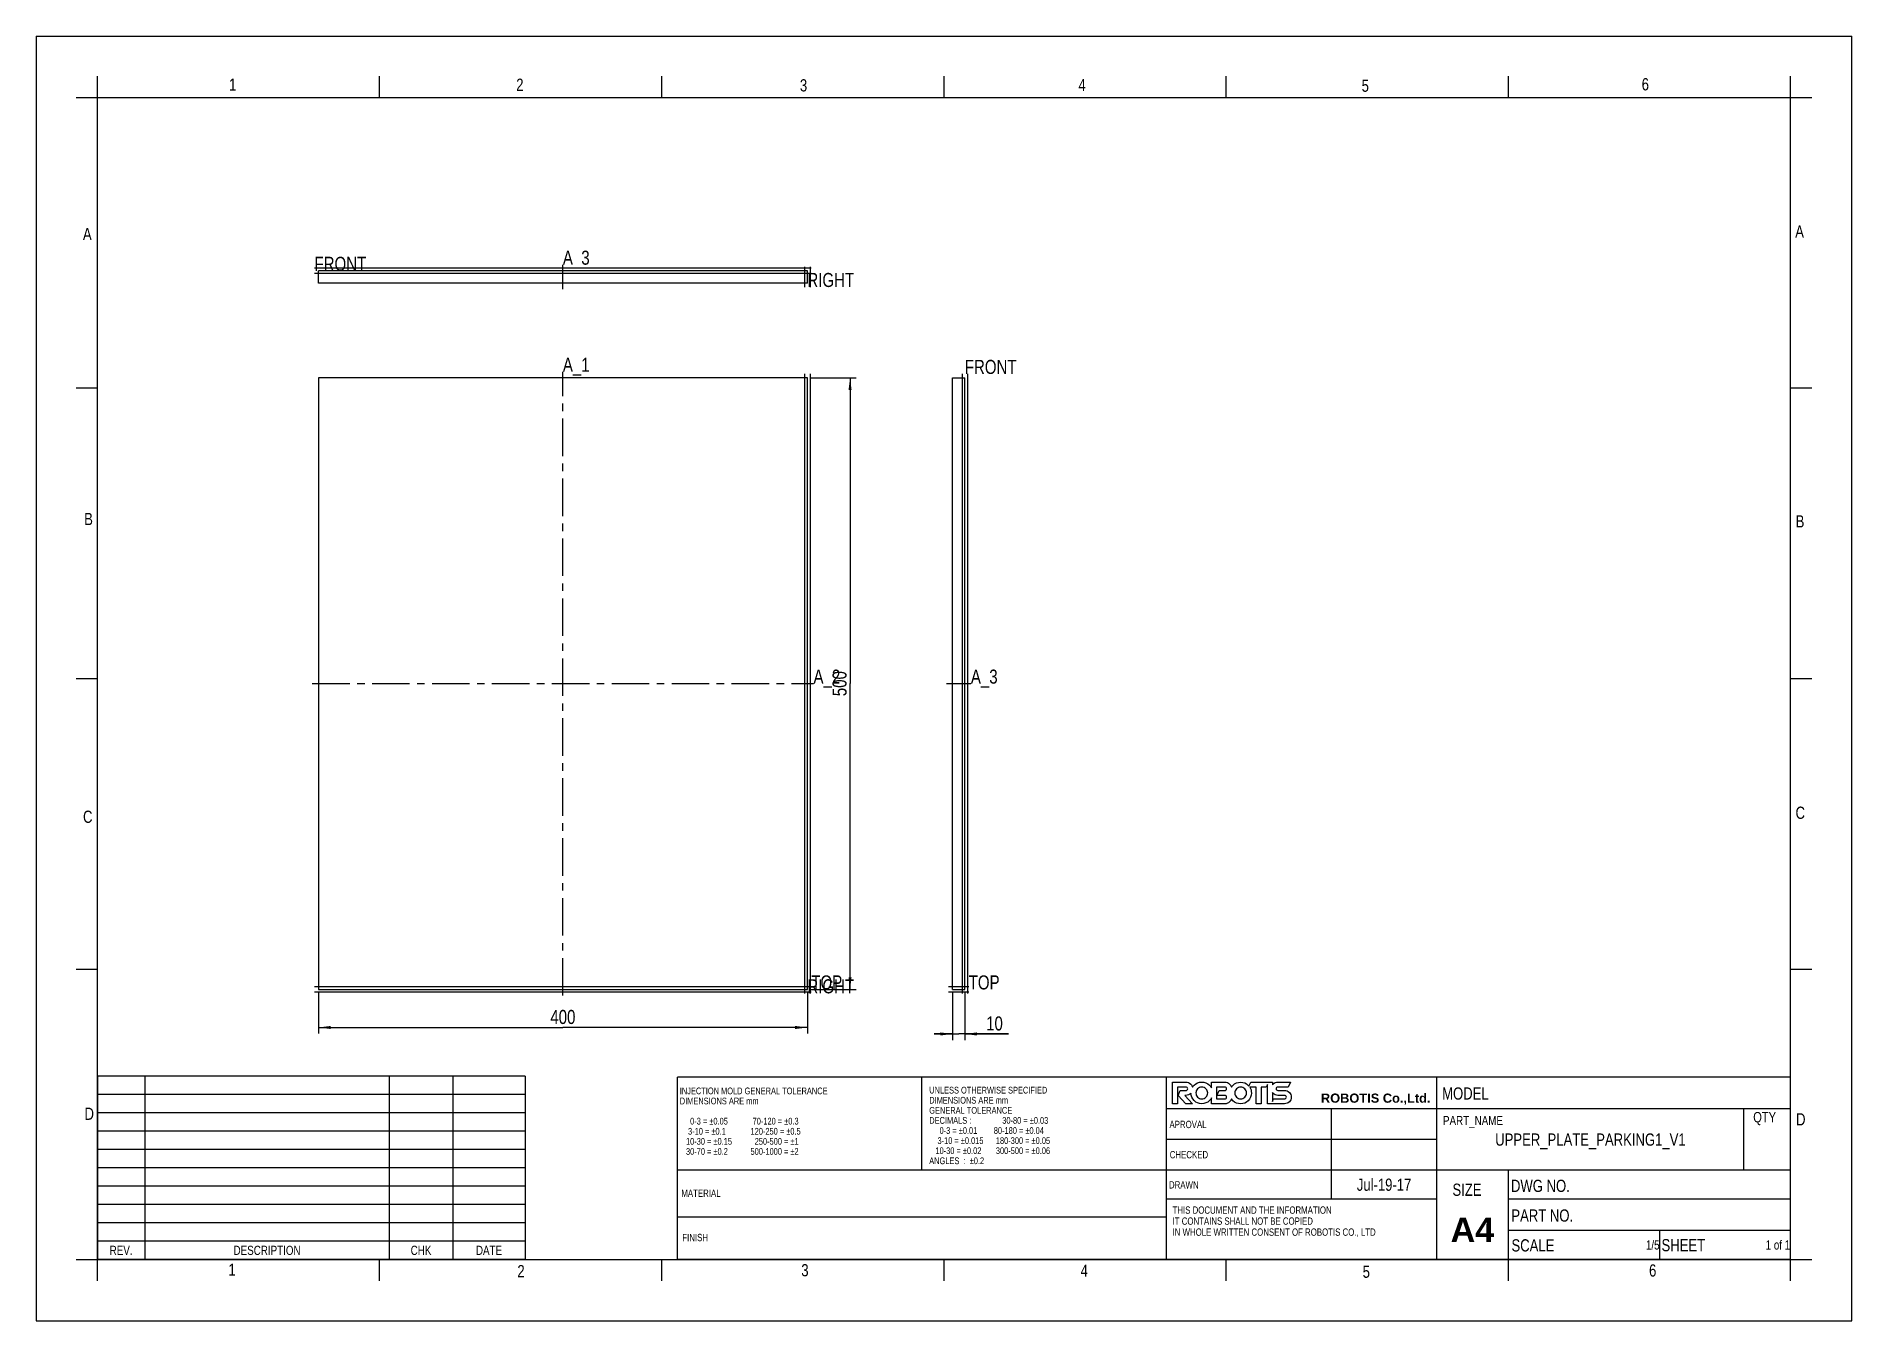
# Model space of a CAD drawing. Header units: millimetres. Extents: x 0 to 297, y 0 to 210.
import ezdxf

# ---------------------------------------------------------------- set-up
doc = ezdxf.new("R2010")
doc.units = ezdxf.units.MM
doc.header["$LTSCALE"] = 16.335
doc.linetypes.add('CENTER', pattern=[0.6, 0.375, -0.075, 0.075, -0.075])
doc.layers.get('0').update_dxf_attribs({"linetype": 'CONTINUOUS'})
doc.layers.add('01___PRT_ALL_DTM_PLN', color=7, linetype='CONTINUOUS')
doc.layers.add('02___PRT_ALL_AXES', color=7, linetype='CONTINUOUS')
doc.styles.get("Standard").update_dxf_attribs({"font": 'txt', "width": 0.8})
doc.styles.add('TEXTSTYLE_3', font='arialbd.ttf')
doc.dimstyles.new('DIMSTYLE_1', dxfattribs={"dimtxt": 2.3, "dimasz": 2, "dimexe": 1, "dimexo": 0.5, "dimgap": 0.575, "dimtad": 1, "dimlfac": 5, "dimdsep": 46, "dimtxsty": 'Standard', "dimblk": '_FILLED', "dimblk1": '_FILLED', "dimblk2": '_FILLED', "dimcen": 0.09, "dimadec": 0, "dimazin": 0, "dimtp": 0.5, "dimtm": 0.5, "dimtfac": 1, "dimtofl": 0, "dimtmove": 0, "dimatfit": 3, "dimldrblk": '_FILLED', "dimfxl": 1, "dimtolj": 1, "dimarcsym": 0})
doc.dimstyles.new('DIMSTYLE_2', dxfattribs={"dimtxt": 2.3, "dimasz": 2, "dimexe": 1, "dimexo": 0.5, "dimgap": 0.575, "dimtad": 1, "dimlfac": 5, "dimdsep": 46, "dimtxsty": 'Standard', "dimblk": '_FILLED', "dimblk1": '_FILLED', "dimblk2": '_FILLED', "dimcen": 0.09, "dimadec": 0, "dimazin": 0, "dimtp": 0.8, "dimtm": 0.8, "dimtfac": 1, "dimtofl": 0, "dimtmove": 0, "dimatfit": 3, "dimldrblk": '_FILLED', "dimfxl": 1, "dimtolj": 1, "dimarcsym": 0})
doc.dimstyles.new('DIMSTYLE_3', dxfattribs={"dimtxt": 2.3, "dimasz": 2, "dimexe": 1, "dimexo": 0.5, "dimgap": 0.575, "dimtad": 1, "dimlfac": 5, "dimdsep": 46, "dimtxsty": 'Standard', "dimblk": '_FILLED', "dimblk1": '_FILLED', "dimblk2": '_FILLED', "dimcen": 0.09, "dimadec": 0, "dimazin": 0, "dimtp": 0.2, "dimtm": 0.2, "dimtfac": 1, "dimtofl": 0, "dimtmove": 0, "dimatfit": 3, "dimldrblk": '_FILLED', "dimfxl": 1, "dimtolj": 1, "dimarcsym": 0})

# ---------------------------------------------------------------- blocks, each defined once
blk = doc.blocks.new('_FILLED')
at = {"color": 0, "linetype": 'ByBlock'}
blk.add_solid([(0, 0), (-1, 0.125), (-1, -0.125)], dxfattribs=at)
blk = doc.blocks.new('*D1')
at = {"color": 2, "linetype": 'Continuous'}
for p, q in [((46.15, 53.66), (46.15, 46.94)), ((126.15, 53.66), (126.15, 46.94)), ((46.15, 47.94), (86.15, 47.94)), ((126.15, 47.94), (86.15, 47.94))]:
    blk.add_line(p, q, dxfattribs=at)
at = {"color": 2, "linetype": 'Continuous', "xscale": 2, "yscale": 2, "zscale": 2, "rotation": 180}
blk.add_blockref('_FILLED', (46.15, 47.94), dxfattribs=at)
at = {"color": 2, "linetype": 'Continuous', "xscale": 2, "yscale": 2, "zscale": 2}
blk.add_blockref('_FILLED', (126.15, 47.94), dxfattribs=at)
at = {"color": 2, "linetype": 'Continuous', "insert": (86.15, 50.81), "char_height": 2.3, "width": 5.52, "attachment_point": 2, "line_spacing_factor": 0.9}
blk.add_mtext('400', dxfattribs=at)
blk = doc.blocks.new('*D2')
at = {"color": 2, "linetype": 'Continuous'}
for p, q in [((126.65, 154.16), (134.13, 154.16)), ((133.13, 154.16), (133.13, 104.16)), ((133.13, 54.16), (133.13, 104.16)), ((126.65, 54.16), (134.13, 54.16))]:
    blk.add_line(p, q, dxfattribs=at)
at = {"color": 2, "linetype": 'Continuous', "xscale": 2, "yscale": 2, "zscale": 2}
for p, rotation in [((133.13, 154.16), 90), ((133.13, 54.16), 270)]:
    blk.add_blockref('_FILLED', p, dxfattribs=dict(at, rotation=rotation))
at = {"color": 2, "linetype": 'Continuous', "insert": (130.26, 104.16), "char_height": 2.3, "width": 5.52, "attachment_point": 2, "rotation": 90, "line_spacing_factor": 0.9}
blk.add_mtext('500', dxfattribs=at)
blk = doc.blocks.new('*D3')
at = {"color": 2, "linetype": 'Continuous'}
for p, q in [((149.9, 53.66), (149.9, 45.88)), ((151.9, 53.66), (151.9, 45.88)), ((149.9, 46.88), (146.9, 46.88)), ((146.9, 46.88), (150.9, 46.88)), ((159.07, 46.88), (150.9, 46.88)), ((151.9, 46.88), (159.07, 46.88))]:
    blk.add_line(p, q, dxfattribs=at)
at = {"color": 2, "linetype": 'Continuous', "xscale": 2, "yscale": 2, "zscale": 2}
blk.add_blockref('_FILLED', (149.9, 46.88), dxfattribs=at)
at = {"color": 2, "linetype": 'Continuous', "xscale": 2, "yscale": 2, "zscale": 2, "rotation": 180}
blk.add_blockref('_FILLED', (151.9, 46.88), dxfattribs=at)
at = {"color": 2, "linetype": 'Continuous', "insert": (155.39, 49.75), "char_height": 2.3, "width": 3.68, "attachment_point": 1, "line_spacing_factor": 0.9}
blk.add_mtext('10', dxfattribs=at)
blk = doc.blocks.new('*T4')
at = {"color": 7, "linetype": 'Continuous'}
for p, q in [((182.12, 29.84), (0, 29.84)), ((0, 0), (0, 29.84)), ((40, 14.61), (40, 29.84)), ((80, 0), (80, 29.84)), ((124.25, 0), (124.25, 29.84)), ((182.12, 0), (182.12, 29.84)), ((182.12, 24.61), (80, 24.61)), ((107, 9.84), (107, 24.61)), ((174.5, 14.61), (174.5, 24.61)), ((124.25, 19.61), (80, 19.61)), ((182.12, 14.61), (0, 14.61)), ((136, 0), (136, 14.61)), ((124.25, 9.84), (80, 9.84)), ((182.12, 9.84), (136, 9.84)), ((80, 6.95), (0, 6.95)), ((182.12, 4.77), (136, 4.77)), ((160.75, 0), (160.75, 4.77)), ((182.12, 0), (0, 0))]:
    blk.add_line(p, q, dxfattribs=at)
at = {"color": 7, "linetype": 'Continuous', "line_spacing_factor": 0.9}
for s, insert, char_height, width, attachment_point in [(' \\P INJECTION MOLD GENERAL TOLERANCE\\P DIMENSIONS ARE mm\\P  \\P      0-3 = \\Fgdt;{\\Fgdt;`}\\Ftxt;0.05            70-120 = \\Fgdt;{\\Fgdt;`}\\Ftxt;0.3\\P     3-10 = \\Fgdt;{\\Fgdt;`}\\Ftxt;0.1            120-250 = \\Fgdt;{\\Fgdt;`}\\Ftxt;0.5 \\P    10-30 = \\Fgdt;{\\Fgdt;`}\\Ftxt;0.15           250-500 = \\Fgdt;{\\Fgdt;`}\\Ftxt;1\\P    30-70 = \\Fgdt;{\\Fgdt;`}\\Ftxt;0.2           500-1000 = \\Fgdt;{\\Fgdt;`}\\Ftxt;2 \\P   \\P \\P \\P ', (0.06, 29.77), 1.1, 77.2933, 1), ('UPPER_PLATE_PARKING1_V1', (149.38, 20.61), 2, 73.6, 2), ('Jul-19-17', (115.62, 13.23), 2, 28.8, 2), ('1/5', (160.69, 3.13), 1.5, 7.2, 3), ('1 of 1', (182.06, 3.13), 1.5, 14.4, 3)]:
    blk.add_mtext(s, dxfattribs=dict(at, insert=insert, char_height=char_height, width=width, attachment_point=attachment_point))
blk = doc.blocks.new('*T5')
at = {"color": 7, "linetype": 'Continuous'}
for p, q in [((70, 0), (0, 0)), ((0, 0), (0, -30)), ((7.75, 0), (7.75, -30)), ((47.75, 0), (47.75, -30)), ((58.125, 0), (58.125, -30)), ((70, 0), (70, -30)), ((70, -3), (0, -3)), ((70, -6), (0, -6)), ((70, -9), (0, -9)), ((70, -12), (0, -12)), ((70, -15), (0, -15)), ((70, -18), (0, -18)), ((70, -21), (0, -21)), ((70, -24), (0, -24)), ((70, -27), (0, -27)), ((70, -30), (0, -30))]:
    blk.add_line(p, q, dxfattribs=at)
at = {"color": 7, "linetype": 'Continuous', "char_height": 1.5, "attachment_point": 2, "line_spacing_factor": 0.9}
for s, insert, width in [('REV.', (3.875, -27.75), 9.6), ('DESCRIPTION', (27.75, -27.75), 26.4), ('CHK', (52.9375, -27.75), 7.2), ('DATE', (64.0625, -27.75), 9.6)]:
    blk.add_mtext(s, dxfattribs=dict(at, insert=insert, width=width))

msp = doc.modelspace()

# ---------------------------------------------------------------- linework, layer by layer
at = {"color": 7, "linetype": 'Continuous'}
for p, q in [((0, 210), (0, 0)), ((0, 210), (297, 210)), ((297, 0), (297, 210)), ((10, 6.5), (10, 203.5)), ((56.1667, 200), (56.1667, 203.5)), ((102.3333, 200), (102.3333, 203.5)), ((148.5, 200), (148.5, 203.5)), ((194.6667, 200), (194.6667, 203.5)), ((240.8333, 200), (240.8333, 203.5)), ((287, 6.5), (287, 203.5)), ((6.5, 200), (290.5, 200)), ((46.1473, 169.6524), (46.1473, 171.6524)), ((126.1473, 171.6524), (46.1473, 171.6524)), ((126.1473, 169.6524), (46.1473, 169.6524)), ((126.1473, 169.6524), (126.1473, 171.6524)), ((6.5, 152.5), (10, 152.5)), ((46.1473, 154.1595), (46.1473, 54.1595)), ((126.1473, 154.1595), (46.1473, 154.1595)), ((126.1473, 54.1595), (126.1473, 154.1595)), ((149.897, 54.1595), (149.897, 154.1595)), ((149.897, 154.1595), (151.897, 154.1595)), ((151.897, 54.1595), (151.897, 154.1595)), ((287, 152.5), (290.5, 152.5)), ((6.5, 105), (10, 105)), ((287, 105), (290.5, 105)), ((6.5, 57.5), (10, 57.5)), ((287, 57.5), (290.5, 57.5)), ((46.1473, 54.1595), (126.1473, 54.1595)), ((149.897, 54.1595), (151.897, 54.1595)), ((6.5, 10), (290.5, 10)), ((56.1667, 6.5), (56.1667, 10)), ((102.3333, 6.5), (102.3333, 10)), ((148.5, 6.5), (148.5, 10)), ((194.6667, 6.5), (194.6667, 10)), ((240.8333, 6.5), (240.8333, 10)), ((0, 0), (297, 0))]:
    msp.add_line(p, q, dxfattribs=at)
for points, knots in [([(204.9988, 37.3226), (204.7857, 37.5355), (204.5287, 37.6419), (204.2283, 37.6419), (204.2283, 37.6419), (203.113, 37.6419), (203.113, 37.6419), (203.035, 37.6419), (202.9691, 37.669), (202.9151, 37.723), (202.8611, 37.777), (202.834, 37.8429), (202.834, 37.9209), (202.834, 37.9984), (202.8611, 38.0644), (202.9151, 38.1185), (202.9691, 38.1723), (203.035, 38.1995), (203.113, 38.1995), (203.113, 38.1995), (204.786, 38.1995), (204.786, 38.1995), (204.786, 38.1995), (205.1916, 39.0106), (205.1916, 39.0106), (205.1916, 39.0106), (203.113, 39.0106), (203.113, 39.0106), (202.8121, 39.0106), (202.5551, 38.9042), (202.3423, 38.6912), (202.2974, 38.6463), (202.2583, 38.5989), (202.2227, 38.55), (202.2227, 38.55), (202.2227, 39.0124), (202.2227, 39.0124), (202.2227, 39.0124), (201.4121, 39.0124), (201.4121, 39.0124), (201.4121, 39.0124), (201.4121, 39.0117), (201.4121, 39.0117), (201.4121, 39.0117), (198.7156, 39.0117), (198.7156, 39.0117), (198.7156, 39.0117), (198.3894, 38.359), (198.3894, 38.359), (198.3546, 38.4001), (198.3179, 38.4403), (198.2786, 38.4796), (197.9323, 38.826), (197.5141, 38.9993), (197.0242, 38.9993), (196.5341, 38.9993), (196.1157, 38.826), (195.7694, 38.4796), (195.6711, 38.3813), (195.5873, 38.2771), (195.5169, 38.1671), (195.4734, 38.3638), (195.3766, 38.5385), (195.2247, 38.6905), (195.0119, 38.9034), (194.755, 39.0099), (194.4542, 39.0099), (194.4542, 39.0099), (192.2492, 39.0099), (192.2492, 39.0099), (192.2492, 39.0099), (192.2492, 38.0628), (192.2492, 38.0628), (192.1675, 38.2157), (192.0609, 38.3582), (191.9289, 38.4902), (191.5825, 38.8366), (191.1642, 39.0099), (190.6743, 39.0099), (190.1842, 39.0099), (189.766, 38.8366), (189.4197, 38.4902), (189.3151, 38.3857), (189.2265, 38.2744), (189.1536, 38.1567), (189.1112, 38.3578), (189.0136, 38.5358), (188.8591, 38.6903), (188.6462, 38.9032), (188.3894, 39.0099), (188.0886, 39.0099), (188.0886, 39.0099), (185.8836, 39.0099), (185.8836, 39.0099), (185.8836, 39.0099), (185.8836, 35.4615), (185.8836, 35.4615), (185.8836, 35.4615), (186.694, 35.4615), (186.694, 35.4615), (186.694, 35.4615), (186.694, 38.1993), (186.694, 38.1993), (186.694, 38.1993), (188.089, 38.1993), (188.089, 38.1993), (188.1667, 38.1993), (188.2325, 38.1722), (188.2867, 38.1179), (188.3409, 38.0636), (188.368, 37.9973), (188.368, 37.9193), (188.368, 37.8414), (188.3409, 37.7752), (188.2867, 37.721), (188.2327, 37.6667), (188.1667, 37.6395), (188.089, 37.6395), (188.089, 37.6395), (187.1509, 37.6395), (187.1509, 37.6395), (187.1509, 37.6395), (186.796, 36.8302), (186.796, 36.8302), (186.796, 36.8302), (188.0531, 35.4615), (188.0531, 35.4615), (188.0531, 35.4615), (189.1788, 35.4615), (189.1788, 35.4615), (189.1788, 35.4615), (187.9072, 36.8302), (187.9072, 36.8302), (187.9072, 36.8302), (188.0896, 36.829), (188.0896, 36.829), (188.3901, 36.829), (188.6467, 36.9356), (188.8594, 37.1486), (188.8741, 37.1635), (188.8872, 37.1789), (188.9009, 37.1942), (188.9107, 36.722), (189.0831, 36.3176), (189.4197, 35.981), (189.766, 35.6346), (190.1842, 35.4615), (190.6743, 35.4615), (191.1642, 35.4615), (191.5825, 35.6346), (191.9289, 35.981), (192.0609, 36.1131), (192.1675, 36.2557), (192.2492, 36.4086), (192.2492, 36.4086), (192.2492, 35.4615), (192.2492, 35.4615), (192.2492, 35.4615), (194.4542, 35.4615), (194.4542, 35.4615), (194.755, 35.4615), (195.0119, 35.5679), (195.2247, 35.7808), (195.3727, 35.9288), (195.468, 36.0984), (195.5132, 36.2889), (195.5843, 36.1769), (195.6695, 36.0705), (195.7694, 35.9705), (196.1157, 35.6241), (196.5341, 35.451), (197.0242, 35.451), (197.5141, 35.451), (197.9323, 35.6241), (198.2786, 35.9705), (198.6249, 36.3169), (198.7981, 36.735), (198.7981, 37.2252), (198.7981, 37.5904), (198.7017, 37.9157), (198.5093, 38.2012), (198.5093, 38.2012), (199.5556, 38.2012), (199.5556, 38.2012), (199.5556, 38.2012), (199.5556, 35.4635), (199.5556, 35.4635), (199.5556, 35.4635), (200.3676, 35.4635), (200.3676, 35.4635), (200.3676, 35.4635), (200.3676, 38.2012), (200.3676, 38.2012), (200.3676, 38.2012), (201.2024, 38.2012), (201.2024, 38.2012), (201.2024, 38.2012), (201.4121, 38.6213), (201.4121, 38.6213), (201.4121, 38.6213), (201.4121, 35.4641), (201.4121, 35.4641), (201.4121, 35.4641), (202.0243, 35.4641), (202.0243, 35.4641), (202.0243, 35.4641), (202.0238, 35.4631), (202.0238, 35.4631), (202.0238, 35.4631), (202.2408, 35.4631), (202.2408, 35.4631), (202.2424, 35.4631), (202.2433, 35.4627), (202.2448, 35.4627), (202.2448, 35.4627), (202.2416, 35.4622), (202.2416, 35.4622), (202.2416, 35.4622), (204.2283, 35.4622), (204.2283, 35.4622), (204.5287, 35.4622), (204.7857, 35.5686), (204.9988, 35.7816), (205.2113, 35.9945), (205.3179, 36.2514), (205.3179, 36.5521), (205.3179, 36.8529), (205.2113, 37.1096), (204.9988, 37.3226)], [0, 0, 0, 0, 1, 1, 1, 2, 2, 2, 3, 3, 3, 4, 4, 4, 5, 5, 5, 6, 6, 6, 7, 7, 7, 8, 8, 8, 9, 9, 9, 10, 10, 10, 11, 11, 11, 12, 12, 12, 13, 13, 13, 14, 14, 14, 15, 15, 15, 16, 16, 16, 17, 17, 17, 18, 18, 18, 19, 19, 19, 20, 20, 20, 21, 21, 21, 22, 22, 22, 23, 23, 23, 24, 24, 24, 25, 25, 25, 26, 26, 26, 27, 27, 27, 28, 28, 28, 29, 29, 29, 30, 30, 30, 31, 31, 31, 32, 32, 32, 33, 33, 33, 34, 34, 34, 35, 35, 35, 36, 36, 36, 37, 37, 37, 38, 38, 38, 39, 39, 39, 40, 40, 40, 41, 41, 41, 42, 42, 42, 43, 43, 43, 44, 44, 44, 45, 45, 45, 46, 46, 46, 47, 47, 47, 48, 48, 48, 49, 49, 49, 50, 50, 50, 51, 51, 51, 52, 52, 52, 53, 53, 53, 54, 54, 54, 55, 55, 55, 56, 56, 56, 57, 57, 57, 58, 58, 58, 59, 59, 59, 60, 60, 60, 61, 61, 61, 62, 62, 62, 63, 63, 63, 64, 64, 64, 65, 65, 65, 66, 66, 66, 67, 67, 67, 68, 68, 68, 69, 69, 69, 70, 70, 70, 71, 71, 71, 72, 72, 72, 73, 73, 73, 74, 74, 74, 75, 75, 75, 76, 76, 76, 76]), ([(191.3564, 36.5536), (191.1687, 36.3658), (190.9413, 36.272), (190.6743, 36.272), (190.4105, 36.272), (190.1839, 36.3658), (189.9946, 36.5536), (189.8053, 36.7411), (189.7106, 36.9684), (189.7106, 37.2356), (189.7106, 37.5028), (189.8053, 37.7301), (189.9946, 37.9178), (190.1839, 38.1055), (190.4105, 38.1993), (190.6743, 38.1993), (190.9413, 38.1993), (191.1687, 38.1055), (191.3564, 37.9178), (191.5441, 37.7301), (191.6378, 37.5028), (191.6378, 37.2356), (191.6378, 36.9684), (191.5441, 36.7411), (191.3564, 36.5536)], [0, 0, 0, 0, 1, 1, 1, 2, 2, 2, 3, 3, 3, 4, 4, 4, 5, 5, 5, 6, 6, 6, 7, 7, 7, 8, 8, 8, 8]), ([(194.4547, 36.829), (194.5325, 36.829), (194.5983, 36.8021), (194.6525, 36.7481), (194.7065, 36.6941), (194.7336, 36.6281), (194.7336, 36.5505), (194.7336, 36.4728), (194.7065, 36.407), (194.6525, 36.353), (194.5983, 36.299), (194.5325, 36.272), (194.4547, 36.272), (194.4547, 36.272), (193.0598, 36.272), (193.0598, 36.272), (193.0598, 36.272), (193.0598, 38.1993), (193.0598, 38.1993), (193.0598, 38.1993), (194.4547, 38.1993), (194.4547, 38.1993), (194.5325, 38.1993), (194.5983, 38.1722), (194.6525, 38.1179), (194.7065, 38.0636), (194.7336, 37.9973), (194.7336, 37.9193), (194.7336, 37.8414), (194.7065, 37.7752), (194.6525, 37.721), (194.5983, 37.6667), (194.5325, 37.6395), (194.4547, 37.6395), (194.4547, 37.6395), (193.5166, 37.6395), (193.5166, 37.6395), (193.5166, 37.6395), (193.1616, 36.829), (193.1616, 36.829), (193.1616, 36.829), (194.4547, 36.829), (194.4547, 36.829)], [0, 0, 0, 0, 1, 1, 1, 2, 2, 2, 3, 3, 3, 4, 4, 4, 5, 5, 5, 6, 6, 6, 7, 7, 7, 8, 8, 8, 9, 9, 9, 10, 10, 10, 11, 11, 11, 12, 12, 12, 13, 13, 13, 14, 14, 14, 14]), ([(197.7063, 36.543), (197.5186, 36.3553), (197.2912, 36.2615), (197.0242, 36.2615), (196.7603, 36.2615), (196.5336, 36.3553), (196.3444, 36.543), (196.155, 36.7306), (196.0605, 36.958), (196.0605, 37.2252), (196.0605, 37.4921), (196.155, 37.7195), (196.3444, 37.9073), (196.5336, 38.095), (196.7603, 38.1887), (197.0242, 38.1887), (197.2912, 38.1887), (197.5186, 38.095), (197.7063, 37.9073), (197.8938, 37.7195), (197.9877, 37.4921), (197.9877, 37.2252), (197.9877, 36.958), (197.8938, 36.7306), (197.7063, 36.543)], [0, 0, 0, 0, 1, 1, 1, 2, 2, 2, 3, 3, 3, 4, 4, 4, 5, 5, 5, 6, 6, 6, 7, 7, 7, 8, 8, 8, 8]), ([(204.4258, 36.3544), (204.3715, 36.3003), (204.3056, 36.2735), (204.2283, 36.2735), (204.2283, 36.2735), (202.4268, 36.2735), (202.4268, 36.2735), (202.4268, 36.2735), (202.4268, 36.2732), (202.4268, 36.2732), (202.4268, 36.2732), (202.2227, 35.8629), (202.2227, 35.8629), (202.2227, 35.8629), (202.2227, 37.2914), (202.2227, 37.2914), (202.2583, 37.2426), (202.2974, 37.1951), (202.3423, 37.1502), (202.5551, 36.9373), (202.8121, 36.8309), (203.113, 36.8309), (203.113, 36.8309), (204.2283, 36.8309), (204.2283, 36.8309), (204.3056, 36.8309), (204.3715, 36.8039), (204.4258, 36.7498), (204.4798, 36.6957), (204.5067, 36.6298), (204.5067, 36.5521), (204.5067, 36.4743), (204.4798, 36.4083), (204.4258, 36.3544)], [0, 0, 0, 0, 1, 1, 1, 2, 2, 2, 3, 3, 3, 4, 4, 4, 5, 5, 5, 6, 6, 6, 7, 7, 7, 8, 8, 8, 9, 9, 9, 10, 10, 10, 11, 11, 11, 11])]:
    msp.add_open_spline(points, degree=3, knots=knots, dxfattribs=at)
at = {"layer": '01___PRT_ALL_DTM_PLN', "color": 9, "linetype": 'Continuous'}
for p, q in [((125.7018, 172.2928), (125.7018, 169.0121)), ((126.7877, 172.0979), (45.5069, 172.0979)), ((125.7018, 154.7999), (125.7018, 53.5191)), ((152.3425, 154.7999), (152.3425, 53.5191)), ((126.7877, 53.714), (45.5069, 53.714)), ((152.5374, 53.714), (149.2566, 53.714))]:
    msp.add_line(p, q, dxfattribs=at)
at = {"layer": '01___PRT_ALL_DTM_PLN', "color": 7, "linetype": 'Continuous'}
for p, q in [((126.5928, 172.2928), (126.5928, 169.0121)), ((126.7877, 171.2069), (45.5069, 171.2069)), ((126.5928, 154.7999), (126.5928, 53.5191)), ((151.4515, 154.7999), (151.4515, 53.5191)), ((126.7877, 54.605), (45.5069, 54.605)), ((152.5374, 54.605), (149.2566, 54.605))]:
    msp.add_line(p, q, dxfattribs=at)
at = {"layer": '02___PRT_ALL_AXES', "color": 7, "linetype": 'CENTER'}
for p, q in [((86.1473, 168.6524), (86.1473, 172.6524)), ((86.1473, 53.1595), (86.1473, 155.1595)), ((45.1473, 104.1595), (127.1473, 104.1595)), ((148.897, 104.1595), (152.897, 104.1595))]:
    msp.add_line(p, q, dxfattribs=at)

# ---------------------------------------------------------------- block references
for name, p in [('*T5', (10.0013, 40.0002)), ('*T4', (104.878, 10.0007))]:
    msp.add_blockref(name, p)

# ---------------------------------------------------------------- texts
at = {"color": 2, "linetype": 'Continuous', "char_height": 2, "width": 1.6, "attachment_point": 1, "line_spacing_factor": 0.9}
for s, insert in [('1', (31.5443, 203.1022)), ('2', (78.5144, 203.0836)), ('3', (124.9322, 202.9865)), ('4', (170.494, 203.0418)), ('5', (216.8274, 202.9303)), ('6', (262.6443, 203.1626)), ('A', (7.6306, 178.6791)), ('A', (287.759, 179.0818)), ('B', (7.8297, 132.0809)), ('B', (287.8338, 131.6918)), ('C', (7.6459, 83.3964)), ('C', (287.8162, 84.0527)), ('D', (7.8885, 34.8316)), ('D', (287.9, 33.9235)), ('1', (31.4342, 9.3341)), ('2', (78.7016, 9.1004)), ('3', (125.1533, 9.2511)), ('4', (170.8466, 9.177)), ('5', (216.9965, 9.0033)), ('6', (263.8489, 9.2111))]:
    msp.add_mtext(s, dxfattribs=dict(at, insert=insert))
at = {"color": 7, "linetype": 'Continuous', "attachment_point": 1, "line_spacing_factor": 0.9}
for s, insert, char_height, width in [('UNLESS OTHERWISE SPECIFIED\\PDIMENSIONS ARE mm\\PGENERAL TOLERANCE\\PDECIMALS :               30-80 = \\Fgdt;{\\Fgdt;`}\\Ftxt;0.03\\P     0-3 = \\Fgdt;{\\Fgdt;`}\\Ftxt;0.01        80-180 = \\Fgdt;{\\Fgdt;`}\\Ftxt;0.04\\P    3-10 = \\Fgdt;{\\Fgdt;`}\\Ftxt;0.015      180-300 = \\Fgdt;{\\Fgdt;`}\\Ftxt;0.05\\P   10-30 = \\Fgdt;{\\Fgdt;`}\\Ftxt;0.02       300-500 = \\Fgdt;{\\Fgdt;`}\\Ftxt;0.06 \\PANGLES  :  \\Fgdt;{\\Fgdt;`}\\Ftxt;0.2  ', (146.0836, 38.2421), 1.1, 35.126667), ('MODEL', (229.9978, 38.1479), 2, 8), ('APROVAL', (185.3889, 32.6873), 1.2, 6.72), ('PART_NAME', (230.139, 33.4723), 1.5, 10.8), ('QTY', (280.8911, 34.1205), 1.7, 4.08), ('CHECKED', (185.435, 27.7418), 1.2, 6.72), ('MATERIAL', (105.5275, 21.4414), 1.2, 7.68), ('DRAWN', (185.304, 22.8077), 1.2, 4.8), ('SIZE', (231.6861, 22.4093), 2, 6.4), ('DWG NO.', (241.2578, 23.0435), 2, 11.2), ('THIS DOCUMENT AND THE INFORMATION \\PIT CONTAINS SHALL NOT BE COPIED\\PIN WHOLE WRITTEN CONSENT OF ROBOTIS CO., LTD', (185.8918, 18.6828), 1.2, 42.24), ('PART NO.', (241.3233, 18.1909), 2, 12.8), ('FINISH', (105.6855, 14.1957), 1.2, 5.76), ('SCALE', (241.342, 13.313), 2, 8), ('SHEET', (265.8897, 13.3468), 2, 8)]:
    msp.add_mtext(s, dxfattribs=dict(at, insert=insert, char_height=char_height, width=width))
at = {"color": 7, "linetype": 'Continuous', "attachment_point": 1, "line_spacing_factor": 0.9, "style": 'TEXTSTYLE_3'}
for s, insert, char_height, width in [('ROBOTIS Co.,Ltd.', (210.1626, 37.1359), 1.5, 17.888476), ('A4', (231.3799, 16.8595), 4, 7.137546)]:
    msp.add_mtext(s, dxfattribs=dict(at, insert=insert, char_height=char_height, width=width))
at = {"layer": '01___PRT_ALL_DTM_PLN', "color": 7, "linetype": 'Continuous', "char_height": 2.3, "attachment_point": 1, "line_spacing_factor": 0.9}
for s, insert, width in [('FRONT', (45.5069, 173.9524), 9.2), ('RIGHT', (126.1473, 171.3121), 9.2), ('FRONT', (151.897, 157.0999), 9.2), ('TOP', (126.7877, 56.4595), 5.52), ('TOP', (152.5374, 56.4595), 5.52), ('RIGHT', (126.1473, 55.8191), 9.2)]:
    msp.add_mtext(s, dxfattribs=dict(at, insert=insert, width=width))
at = {"layer": '02___PRT_ALL_AXES', "color": 7, "linetype": 'Continuous', "char_height": 2.3, "width": 5.52, "attachment_point": 1, "line_spacing_factor": 0.9}
for s, insert in [('A_3', (86.1473, 174.9524)), ('A_1', (86.1473, 157.4595)), ('A_2', (127.1473, 106.4595)), ('A_3', (152.897, 106.4595))]:
    msp.add_mtext(s, dxfattribs=dict(at, insert=insert))

# ---------------------------------------------------------------- dimensions: what is measured, and where the dimension line sits
at = {"color": 2, "linetype": 'Continuous'}
dim = msp.add_linear_dim(base=(133.1319, 54.1595), p1=(126.1473, 154.1595), p2=(126.1473, 54.1595), angle=270, dimstyle='DIMSTYLE_2', dxfattribs=at)
dim.commit()
dim.dimension.update_dxf_attribs({"geometry": '*D2', "text_midpoint": (133.1319, 104.1595), "dimtype": 160})
for base, p1, p2, dimstyle, picture, middle in [((126.1473, 47.9392), (46.1473, 54.1595), (126.1473, 54.1595), 'DIMSTYLE_1', '*D1', (86.1473, 47.9392)), ((151.897, 46.8784), (149.897, 54.1595), (151.897, 54.1595), 'DIMSTYLE_3', '*D3', (157.4552, 46.8784))]:
    dim = msp.add_linear_dim(base=base, p1=p1, p2=p2, dimstyle=dimstyle, dxfattribs=at)
    dim.commit()
    dim.dimension.update_dxf_attribs({"geometry": picture, "text_midpoint": middle, "dimtype": 160})

doc.saveas('drawing.dxf')
